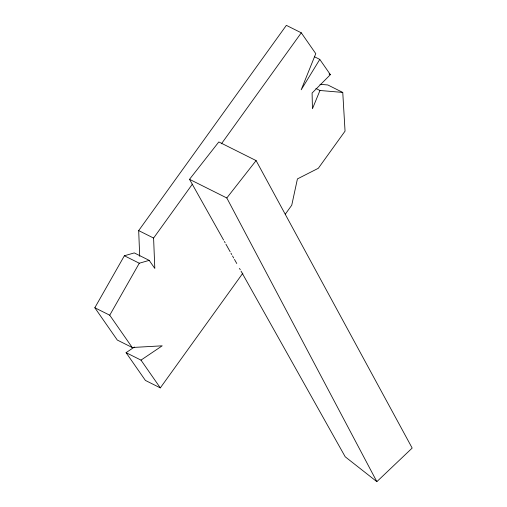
<?xml version="1.0" encoding="UTF-8"?>
<svg xmlns="http://www.w3.org/2000/svg" width="507" height="507" viewBox="0 0 507 507"><rect width="100%" height="100%" fill="white"/><g stroke="black" fill="none" stroke-linecap="round" stroke-linejoin="round"><path stroke-width="0.76" d="M285.289 214.188L291.747 205.215L297.425 178.908L318.32 168.286L345.052 131.136L342.757 92.426L319.968 90.487L312.445 108.745L312.09 93.028L330.393 74.656L319.79 59.414L314.365 56.702M134.431 347.029L126.078 352.663L140.997 360.122L162.196 345.818L132.213 347.504L117.294 340.045L94.828 307.749L124.373 255.769L134.285 252.911L149.197 260.37L154.812 268.437L153.596 238.056L192.362 184.18M132.213 347.504L109.74 315.208L139.286 263.228L149.197 260.37M319.79 59.414L301.196 89.771L315.772 53.647L301.278 32.809L286.36 25.35L138.684 230.596L139.71 256.308M221.439 143.773L301.278 32.809M126.078 352.663L145.395 380.427L160.313 387.887L242.859 273.159M223.606 240.058L189.523 179.32L218.815 141.941L256.098 160.586L412.172 448.074L376.853 481.65L345.216 456.794L241.034 271.118M376.853 481.65L226.813 197.971L256.098 160.586M319.98 84.295L327.839 84.967L342.757 92.426M329.037 73.978L330.393 74.656M315.899 88.452L319.968 90.487M189.523 179.32L226.813 197.971M138.684 230.596L153.596 238.056M124.373 255.769L139.286 263.228M94.828 307.749L109.74 315.208M140.997 360.122L160.313 387.887M224.386 241.44L225.159 242.821M225.932 244.203L230.191 251.795M230.964 253.177L231.743 254.558M232.517 255.934L233.676 258.006M234.449 259.388L236.775 263.526M239.488 268.361L240.261 269.743"/></g></svg>
